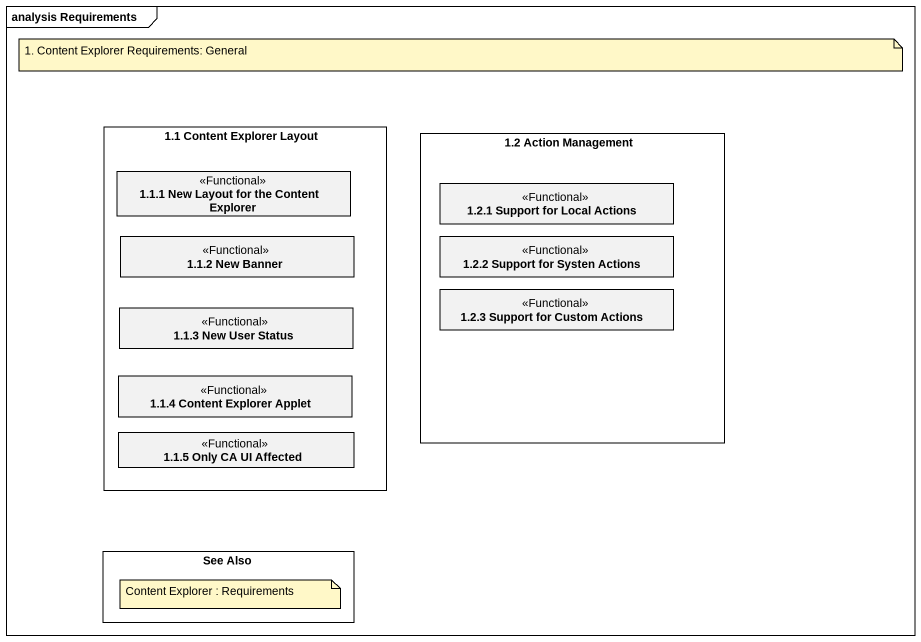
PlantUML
@startuml
mainframe analysis Requirements
allowmixing
hide circle
hide empty members
rectangle "1.1 Content Explorer Layout" as r1_1_Content_Explorer_Layout {
  class "1.1.1 New Layout for the Content Explorer" as r1_1_1_New_Layout_for_the <<Functional>>
  class "1.1.2 New Banner" as r1_1_2_New_Banner <<Functional>>
  class "1.1.3 New User Status" as r1_1_3_New_User_Status <<Functional>>
  class "1.1.4 Content Explorer Applet" as r1_1_4_Content_Explorer <<Functional>>
  class "1.1.5 Only CA UI Affected" as r1_1_5_Only_CA_UI_Affected <<Functional>>
}
rectangle "1.2 Action Management" as r1_2_Action_Management {
  class "1.2.1 Support for Local Actions" as r1_2_1_Support_for_Local <<Functional>>
  class "1.2.2 Support for Systen Actions" as r1_2_2_Support_for_Systen <<Functional>>
  class "1.2.3 Support for Custom Actions" as r1_2_3_Support_for_Custom <<Functional>>
}
rectangle "See Also" as See_Also
note as N1
  1. Content Explorer Requirements: General
end note
note as N2
  Content Explorer : Requirements
end note
@enduml
